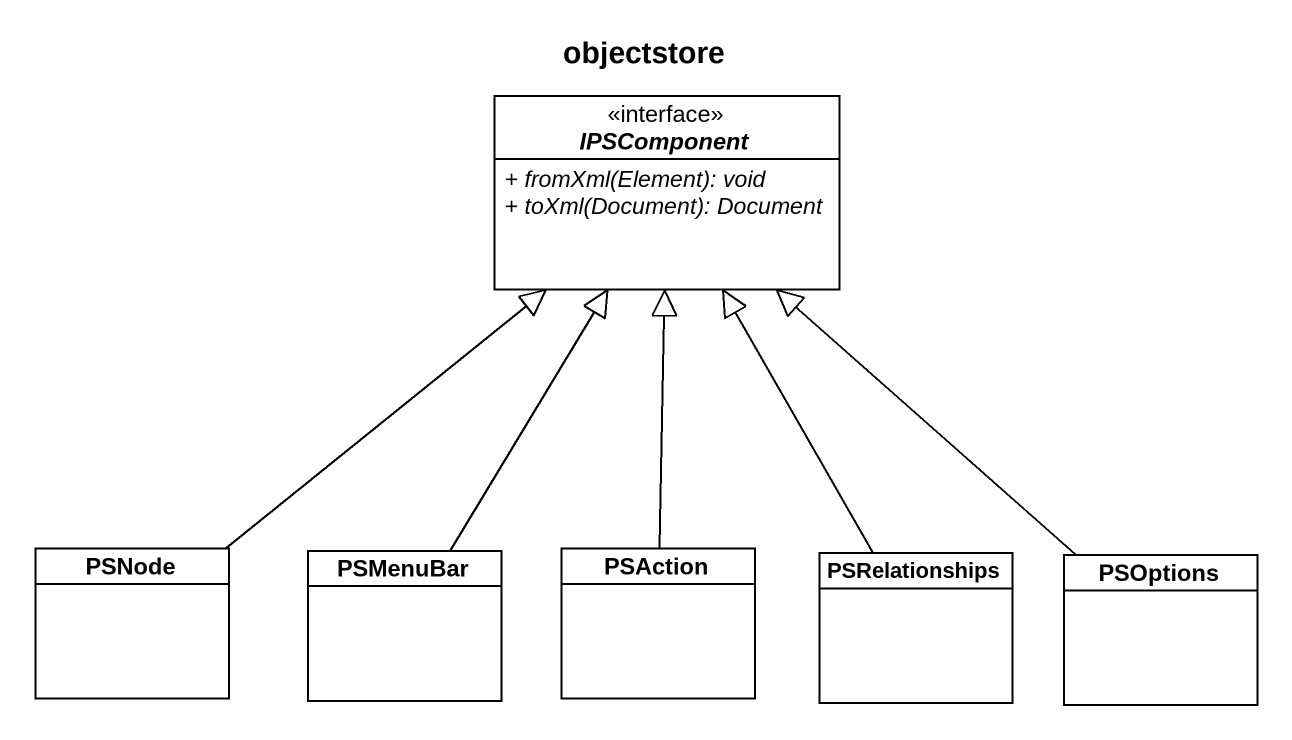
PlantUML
@startuml
title objectstore
hide circle
hide empty members
skinparam classAttributeIconSize 0
interface IPSComponent <<interface>> {
  {abstract} + fromXml(Element): void
  {abstract} + toXml(Document): Document
}
class PSNode
class PSMenuBar
class PSAction
class PSRelationships
class PSOptions
PSNode -up-|> IPSComponent
PSMenuBar -up-|> IPSComponent
PSAction -up-|> IPSComponent
PSRelationships -up-|> IPSComponent
PSOptions -up-|> IPSComponent
@enduml
